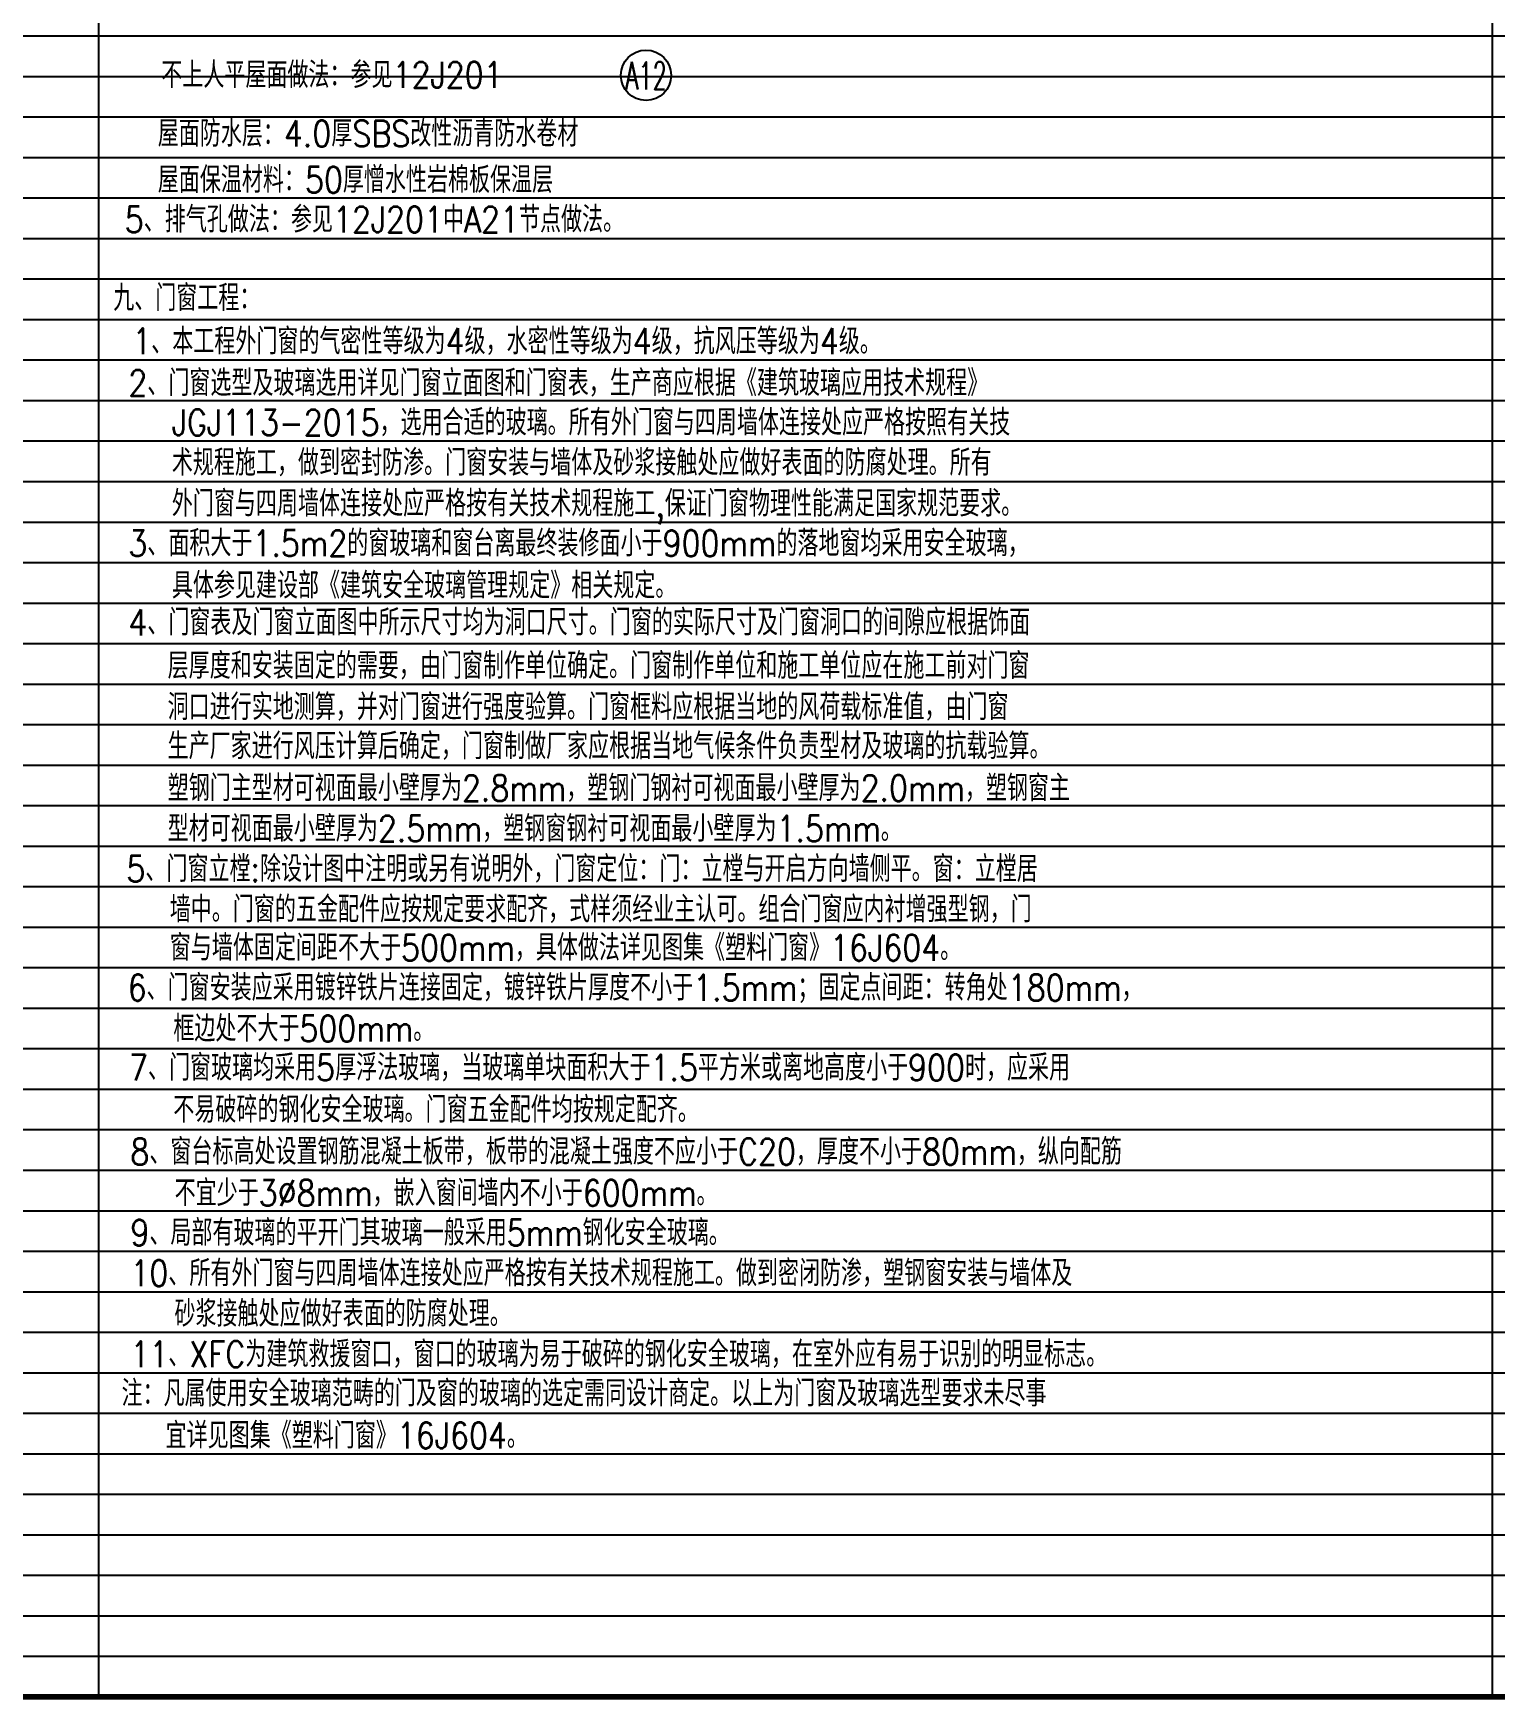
# Model space of a CAD drawing. Extents: x 5191187 to 5306989, y -468291 to -238224.
# Drawn here: x 5247344 to 5272605, y -358834 to -330039 of the extents above; entities that cross this region are included whole.
import ezdxf

# ---------------------------------------------------------------- set-up
doc = ezdxf.new("R2010")
doc.units = 0
doc.header["$LTSCALE"] = 1000
doc.header["$MEASUREMENT"] = 0
doc.layers.get('0').update_dxf_attribs({"linetype": 'CONTINUOUS'})
doc.layers.add('PUB_TITLE', color=4, linetype='CONTINUOUS')
doc.layers.add('图层线', color=8, linetype='CONTINUOUS')
doc.styles.add('HZ1', font='txt.shx', dxfattribs={"bigfont": 'hzdx.shx'})
doc.styles.add('HZ2', font='simplex.shx', dxfattribs={"width": 0.7, "bigfont": 'hztxt.shx'})

msp = doc.modelspace()

# ---------------------------------------------------------------- linework, layer by layer
at = {"color": 3, "linetype": 'Continuous'}
msp.add_ellipse((5257934.8, -330765, 5955.2), major_axis=(-361.9, 241.4), ratio=1, start_param=0.5883703, end_param=6.8715556, dxfattribs=at)
at = {"layer": 'PUB_TITLE', "const_width": 100}
msp.add_lwpolyline([(5221045.9, -358783.9), (5301645.9, -358783.9), (5301645.9, -301383.9), (5221045.9, -301383.9)], close=True, dxfattribs=at)
at = {"layer": '图层线'}
for p, q in [((5248477, -358783.9), (5248477, -301383.9)), ((5272566.9, -358783.9), (5272566.9, -301383.9)), ((5221045.9, -330083.9), (5301645.9, -330083.9)), ((5221045.9, -330783.9), (5301645.9, -330783.9)), ((5221045.9, -331483.9), (5301645.9, -331483.9)), ((5221045.9, -332183.9), (5301645.9, -332183.9)), ((5221045.9, -332883.9), (5301645.9, -332883.9)), ((5221045.9, -333583.9), (5301645.9, -333583.9)), ((5221045.9, -334283.9), (5301645.9, -334283.9)), ((5221045.9, -334983.9), (5301645.9, -334983.9)), ((5221045.9, -335683.9), (5301645.9, -335683.9)), ((5221045.9, -336383.9), (5301645.9, -336383.9)), ((5221045.9, -337083.9), (5301645.9, -337083.9)), ((5221045.9, -337783.9), (5301645.9, -337783.9)), ((5221045.9, -338483.9), (5301645.9, -338483.9)), ((5221045.9, -339183.9), (5301645.9, -339183.9)), ((5221045.9, -339883.9), (5301645.9, -339883.9)), ((5221045.9, -340583.9), (5301645.9, -340583.9)), ((5221045.9, -341283.9), (5301645.9, -341283.9)), ((5221045.9, -341983.9), (5301645.9, -341983.9)), ((5221045.9, -342683.9), (5301645.9, -342683.9)), ((5221045.9, -343383.9), (5301645.9, -343383.9)), ((5221045.9, -344083.9), (5301645.9, -344083.9)), ((5221045.9, -344783.9), (5301645.9, -344783.9)), ((5221045.9, -345483.9), (5301645.9, -345483.9)), ((5221045.9, -346183.9), (5301645.9, -346183.9)), ((5221045.9, -346883.9), (5301645.9, -346883.9)), ((5221045.9, -347583.9), (5301645.9, -347583.9)), ((5221045.9, -348283.9), (5301645.9, -348283.9)), ((5221045.9, -348983.9), (5301645.9, -348983.9)), ((5221045.9, -349683.9), (5301645.9, -349683.9)), ((5221045.9, -350383.9), (5301645.9, -350383.9)), ((5221045.9, -351083.9), (5301645.9, -351083.9)), ((5221045.9, -351783.9), (5301645.9, -351783.9)), ((5221045.9, -352483.9), (5301645.9, -352483.9)), ((5221045.9, -353183.9), (5283645.9, -353183.9)), ((5221045.9, -353883.9), (5283645.9, -353883.9)), ((5221045.9, -354583.9), (5283645.9, -354583.9)), ((5221045.9, -355283.9), (5283645.9, -355283.9)), ((5221045.9, -355983.9), (5283645.9, -355983.9)), ((5221045.9, -356683.9), (5283645.9, -356683.9)), ((5221045.9, -357383.9), (5283645.9, -357383.9)), ((5221045.9, -358083.9), (5283645.9, -358083.9))]:
    msp.add_line(p, q, dxfattribs=at)

# ---------------------------------------------------------------- texts
at = {"color": 4, "style": 'HZ1', "width": 0.85}
for s, p in [('不上人平屋面做法：参见12J201', (5249556.2, -330983.1, 5955.2)), ('屋面防水层：4.0厚SBS改性沥青防水卷材', (5249495.4, -331996.6, 11910.3)), ('屋面保温材料：50厚憎水性岩棉板保温层', (5249495.4, -332795.9, 11910.3)), ('5、排气孔做法：参见12J201中A21节点做法。 ', (5248925.4, -333481.1)), ('1、本工程外门窗的气密性等级为4级，水密性等级为4级，抗风压等级为4级。', (5249055.4, -335586)), ('2、门窗选型及玻璃选用详见门窗立面图和门窗表，生产商应根据《建筑玻璃应用技术规程》', (5248986.7, -336305.9)), ('JGJ113-2015，选用合适的玻璃。所有外门窗与四周墙体连接处应严格按照有关技', (5249738.7, -336988.9)), ('术规程施工，做到密封防渗。门窗安装与墙体及砂浆接触处应做好表面的防腐处理。所有', (5249738.7, -337682.6)), ('外门窗与四周墙体连接处应严格按有关技术规程施工,保证门窗物理性能满足国家规范要求。', (5249738.7, -338389.5)), ('3、面积大于1.5m2的窗玻璃和窗台离最终装修面小于900mm的落地窗均采用安全玻璃，', (5248986.7, -339076.7)), ('具体参见建设部《建筑安全玻璃管理规定》相关规定。', (5249738.7, -339805.4)), ('4、门窗表及门窗立面图中所示尺寸均为洞口尺寸。门窗的实际尺寸及门窗洞口的间隙应根据饰面', (5248986.7, -340443)), ('层厚度和安装固定的需要，由门窗制作单位确定。门窗制作单位和施工单位应在施工前对门窗', (5249666.1, -341193)), ('洞口进行实地测算，并对门窗进行强度验算。门窗框料应根据当地的风荷载标准值，由门窗', (5249666.1, -341906.1)), ('生产厂家进行风压计算后确定，门窗制做厂家应根据当地气候条件负责型材及玻璃的抗载验算。', (5249666.1, -342582.3)), ('塑钢门主型材可视面最小壁厚为2.8mm，塑钢门钢衬可视面最小壁厚为2.0mm，塑钢窗主', (5249666.1, -343307)), ('型材可视面最小壁厚为2.5mm，塑钢窗钢衬可视面最小壁厚为1.5mm。', (5249666.1, -344007)), ('5、门窗立樘:除设计图中注明或另有说明外，门窗定位：门：立樘与开启方向墙侧平。窗：立樘居', (5248954.2, -344702.7)), ('墙中。门窗的五金配件应按规定要求配齐，式样须经业主认可。组合门窗应内衬增强型钢，门', (5249703.1, -345401.5)), ('窗与墙体固定间距不大于500mm，具体做法详见图集《塑料门窗》16J604。', (5249703.1, -346065.1)), ('6、门窗安装应采用镀锌铁片连接固定，镀锌铁片厚度不小于1.5mm；固定点间距：转角处180mm，', (5248973.8, -346755.1)), ('框边处不大于500mm。', (5249764.6, -347462.8)), ('7、门窗玻璃均采用5厚浮法玻璃，当玻璃单块面积大于1.5平方米或离地高度小于900时，应采用', (5248998.2, -348137.1)), ('不易破碎的钢化安全玻璃。门窗五金配件均按规定配齐。', (5249764.6, -348862.8)), ('8、窗台标高处设置钢筋混凝土板带，板带的混凝土强度不应小于C20，厚度不小于80mm，纵向配筋', (5249023, -349589.1)), ('不宜少于3%%C8mm，嵌入窗间墙内不小于600mm。', (5249786.9, -350303.1)), ('9、局部有玻璃的平开门其玻璃一般采用5mm钢化安全玻璃。', (5249023, -350989.1)), ('10、所有外门窗与四周墙体连接处应严格按有关技术规程施工。做到密闭防渗，塑钢窗安装与墙体及', (5249023, -351689.1)), ('砂浆接触处应做好表面的防腐处理。', (5249784.2, -352389.1)), ('11、XFC为建筑救援窗口，窗口的玻璃为易于破碎的钢化安全玻璃，在室外应有易于识别的明显标志。', (5249023, -353089.1)), ('注：凡属使用安全玻璃范畴的门及窗的玻璃的选定需同设计商定。以上为门窗及玻璃选型要求未尽事', (5248869.1, -353766)), ('宜详见图集《塑料门窗》16J604。', (5249631.2, -354493.9))]:
    msp.add_text(s, height=450, dxfattribs=at).set_placement(p)
at = {"color": 3, "linetype": 'Continuous', "style": 'HZ2', "width": 0.6}
msp.add_text('A12', height=477.04, dxfattribs=at).set_placement((5257582.3, -331009.4, 5955.2))
at = {"color": 6, "style": 'HZ1', "width": 0.85}
msp.add_text('九、门窗工程：', height=450, dxfattribs=at).set_placement((5248725.4, -334836))

doc.saveas('drawing.dxf')
